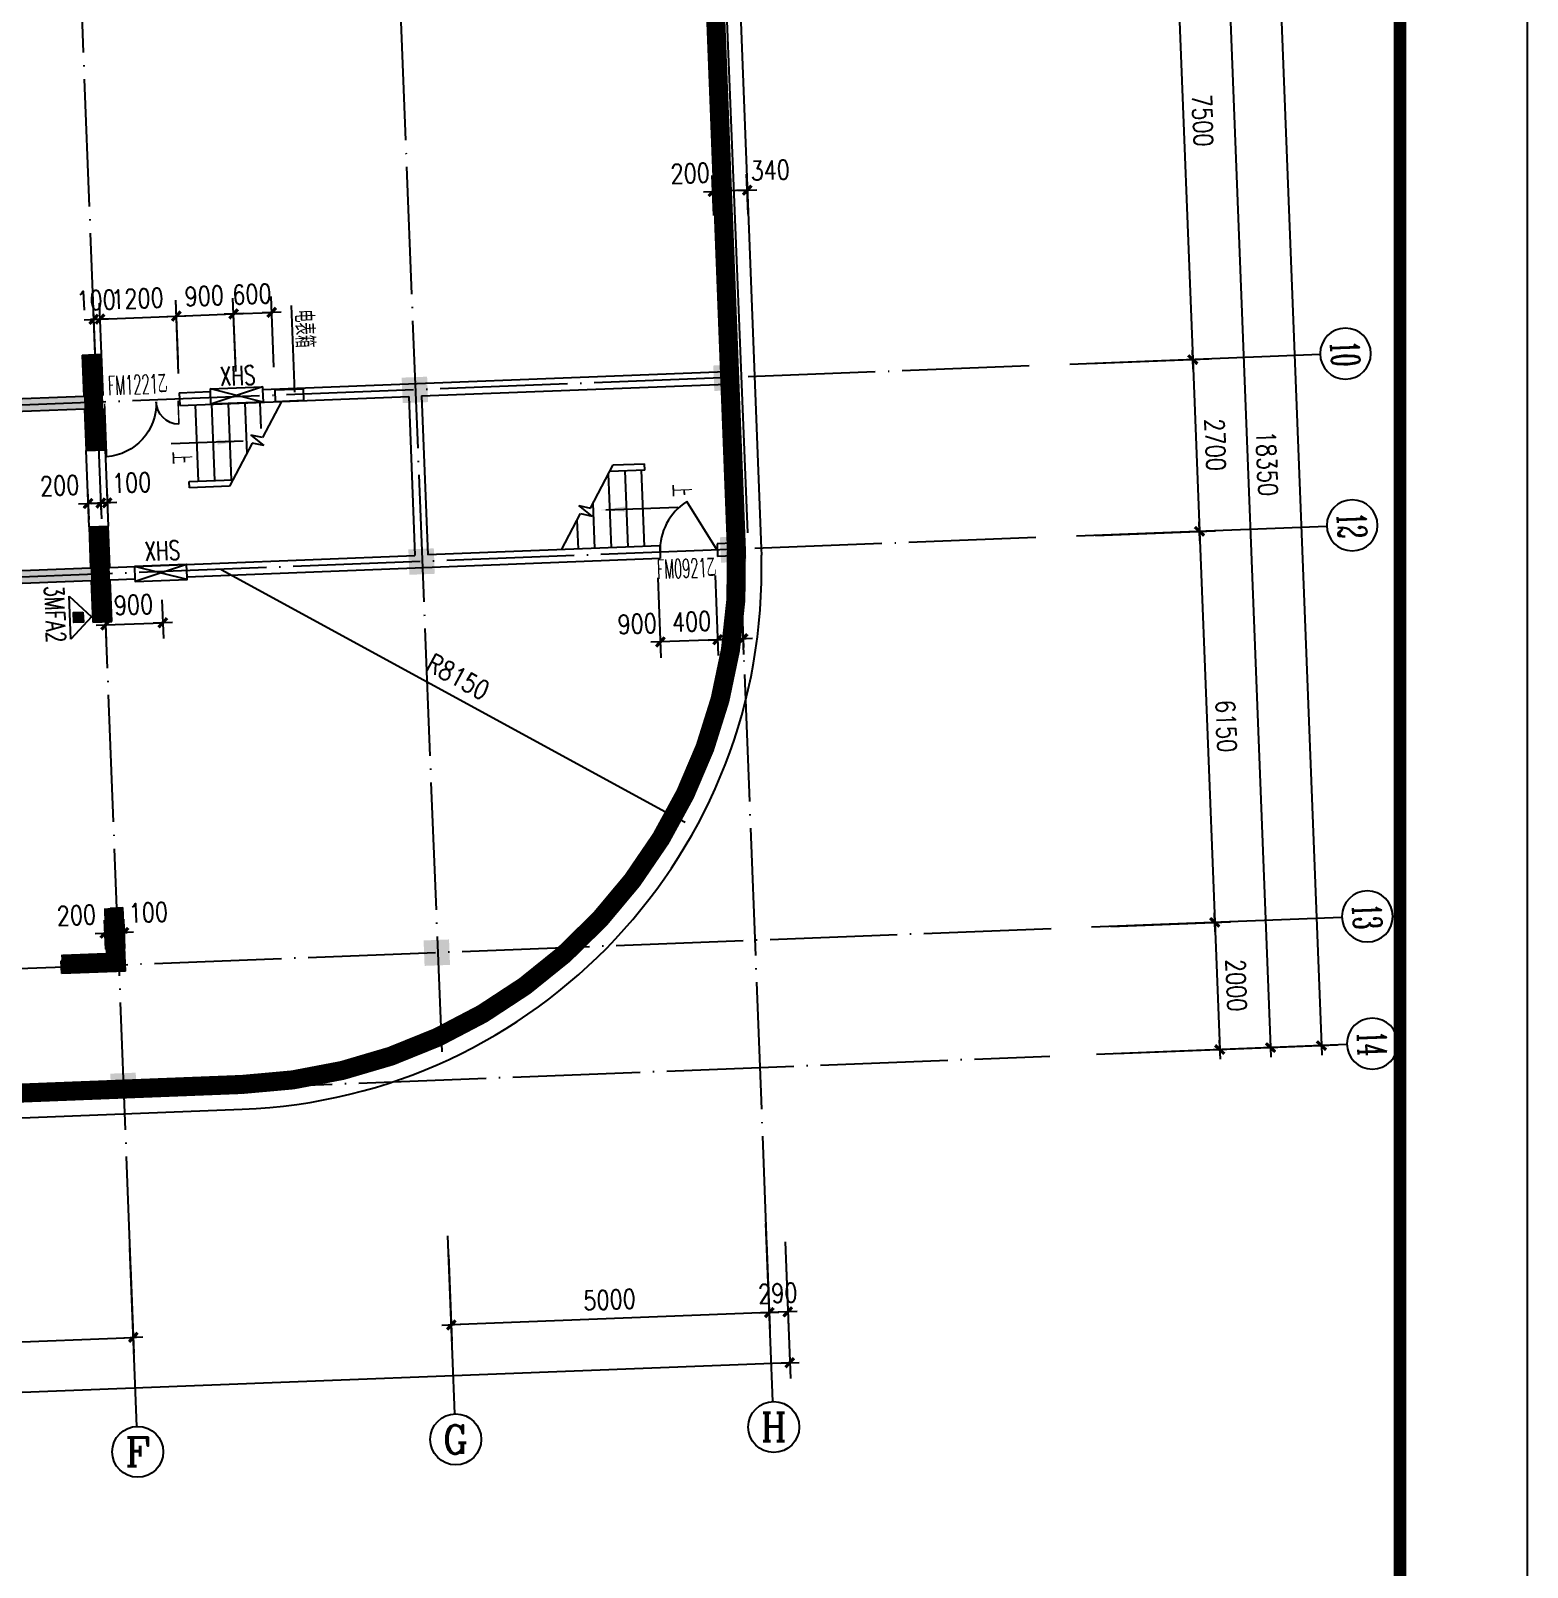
# Model space of a CAD drawing. Extents: x 634182 to 802382, y -1101880 to -864080.
# Drawn here: x 778869 to 802382, y -1069391 to -1045247 of the extents above; entities that cross this region are included whole.
import ezdxf
from ezdxf.enums import TextEntityAlignment as Align

# ---------------------------------------------------------------- set-up
doc = ezdxf.new("R2010")
doc.units = 0
doc.header["$LTSCALE"] = 1000
doc.header["$MEASUREMENT"] = 0
doc.linetypes.add('DOTE', pattern=[2.42, 2, -0.2, 0.02, -0.2])
doc.layers.get('0').update_dxf_attribs({"linetype": 'CONTINUOUS'})
doc.layers.get('DEFPOINTS').update_dxf_attribs({"linetype": 'CONTINUOUS'})
for name, color, linetype in [('210', 4, 'CONTINUOUS'), ('AXIS', 3, 'CONTINUOUS'), ('AXIS_TEXT', 7, 'CONTINUOUS'), ('COLUMN', 7, 'CONTINUOUS'), ('DOTE', 1, 'DOTE'), ('MENCHUANG', 252, 'CONTINUOUS'), ('PUB_DIM', 3, 'CONTINUOUS'), ('PUB_TEXT', 7, 'CONTINUOUS'), ('STAIR', 2, 'CONTINUOUS'), ('WALL', 191, 'CONTINUOUS'), ('WINDOW', 2, 'CONTINUOUS')]:
    doc.layers.add(name, color=color, linetype=linetype)
doc.styles.add('_Z', font='romans', dxfattribs={"width": 0.7, "bigfont": 'Z'})
doc.styles.add('COMPLEX', font='COMPLEX')
doc.styles.add('DIM_FONT', font='simplex.shx', dxfattribs={"width": 0.8})
doc.styles.add('Z', font='romans', dxfattribs={"width": 0.8, "bigfont": 'z'})
doc.dimstyles.new('DIMN', dxfattribs={"dimtxt": 300, "dimasz": 1, "dimexe": 250, "dimexo": 300, "dimgap": 150, "dimtad": 1, "dimdec": 0, "dimzin": 0, "dimdsep": 46, "dimtxsty": 'DIM_FONT', "dimblk": '_DIMX', "dimblk1": '_DIMX', "dimblk2": '_DIMX', "dimcen": 2.5, "dimclrt": 7, "dimadec": 0, "dimazin": 0, "dimtfac": 1, "dimtdec": 0, "dimtix": 1, "dimtmove": 2, "dimatfit": 3, "dimldrblk": '_DIMX', "dimfxl": 0, "dimtolj": 1, "dimtzin": 0, "dimarcsym": 0})

# ---------------------------------------------------------------- blocks, each defined once
blk = doc.blocks.new('_FZH')
blk.add_solid([(-0.5, -0.5), (0.5, -0.5), (-0.5, 0.5), (0.5, 0.5)])
blk = doc.blocks.new('_DIMX')
blk.add_line((-150, 0), (150, 0))
at = {"const_width": 50}
blk.add_lwpolyline([(-70, -70), (70, 70)], dxfattribs=at)
blk = doc.blocks.new('*D111')
at = {"color": 0, "linetype": 'ByBlock'}
for p, q in [((779884, -1050464), (779848, -1049532)), ((779984, -1050460), (779948, -1049528)), ((779857, -1049782), (779856, -1049782)), ((779858, -1049782), (779958, -1049778)), ((779959, -1049778), (779960, -1049778))]:
    blk.add_line(p, q, dxfattribs=at)
at = {"layer": 'DEFPOINTS', "color": 0, "linetype": 'ByBlock'}
for p in [(779958, -1049778), (779896, -1050764, 285), (779996, -1050760, 285)]:
    blk.add_point(p, dxfattribs=at)
at = {"color": 0, "linetype": 'ByBlock'}
for p, rotation in [((779858, -1049782), 2.229999999999981), ((779958, -1049778), 182.23)]:
    blk.add_blockref('_DIMX', p, dxfattribs=dict(at, rotation=rotation))
at = {"color": 7, "linetype": 'ByBlock', "insert": (779896, -1049480), "char_height": 300, "attachment_point": 5, "rotation": 2.23, "style": 'DIM_FONT'}
blk.add_mtext('\\A1;100', dxfattribs=at)
blk = doc.blocks.new('*D117')
at = {"color": 0, "linetype": 'ByBlock'}
for p, q in [((779762, -1052469), (779780, -1052926)), ((779769, -1052676), (779768, -1052676)), ((779970, -1052668), (779770, -1052676)), ((779970, -1052668), (779770, -1052676)), ((779962, -1052461), (779980, -1052918)), ((779971, -1052668), (779972, -1052668))]:
    blk.add_line(p, q, dxfattribs=at)
at = {"layer": 'DEFPOINTS', "color": 0, "linetype": 'ByBlock'}
for p in [(779750, -1052169, 285), (779950, -1052161), (779770, -1052676)]:
    blk.add_point(p, dxfattribs=at)
at = {"color": 0, "linetype": 'ByBlock'}
for p, rotation in [((779770, -1052676), 2.230000000000001), ((779970, -1052668), 182.23)]:
    blk.add_blockref('_DIMX', p, dxfattribs=dict(at, rotation=rotation))
at = {"color": 7, "linetype": 'ByBlock', "insert": (779323, -1052393), "char_height": 300, "attachment_point": 5, "rotation": 2.23, "style": 'DIM_FONT'}
blk.add_mtext('\\A1;200', dxfattribs=at)
blk = doc.blocks.new('*D118')
at = {"color": 0, "linetype": 'ByBlock'}
for p, q in [((779962, -1052461), (779980, -1052918)), ((779969, -1052668), (779968, -1052669)), ((780070, -1052665), (779970, -1052668)), ((780070, -1052665), (779970, -1052668)), ((780062, -1052457), (780080, -1052914)), ((780071, -1052665), (780072, -1052664))]:
    blk.add_line(p, q, dxfattribs=at)
at = {"layer": 'DEFPOINTS', "color": 0, "linetype": 'ByBlock'}
for p in [(779950, -1052161), (780050, -1052157, 285), (779970, -1052668)]:
    blk.add_point(p, dxfattribs=at)
at = {"color": 0, "linetype": 'ByBlock'}
for p, rotation in [((779970, -1052668), 2.230000000000001), ((780070, -1052665), 182.23)]:
    blk.add_blockref('_DIMX', p, dxfattribs=dict(at, rotation=rotation))
at = {"color": 7, "linetype": 'ByBlock', "insert": (780454, -1052349), "char_height": 300, "attachment_point": 5, "rotation": 2.23, "style": 'DIM_FONT'}
blk.add_mtext('\\A1;100', dxfattribs=at)
blk = doc.blocks.new('*D150')
at = {"color": 0, "linetype": 'ByBlock'}
for p, q in [((780029, -1054183), (780054, -1054834)), ((780930, -1054188), (780954, -1054799)), ((780044, -1054584), (780043, -1054584)), ((780045, -1054584), (780944, -1054549)), ((780945, -1054549), (780946, -1054549))]:
    blk.add_line(p, q, dxfattribs=at)
at = {"layer": 'DEFPOINTS', "color": 0, "linetype": 'ByBlock'}
for p in [(780017, -1053883, 285), (780918, -1053888, 285), (780944, -1054549)]:
    blk.add_point(p, dxfattribs=at)
at = {"color": 0, "linetype": 'ByBlock'}
for p, rotation in [((780045, -1054584), 2.229999999999981), ((780944, -1054549), 182.23)]:
    blk.add_blockref('_DIMX', p, dxfattribs=dict(at, rotation=rotation))
at = {"color": 7, "linetype": 'ByBlock', "insert": (780483, -1054266), "char_height": 300, "attachment_point": 5, "rotation": 2.23, "style": 'DIM_FONT'}
blk.add_mtext('\\A1;900', dxfattribs=at)
blk = doc.blocks.new('*D151')
at = {"color": 0, "linetype": 'ByBlock'}
for p, q in [((781192, -1050635), (781147, -1049482)), ((782090, -1050560), (782046, -1049447)), ((781156, -1049731), (781155, -1049731)), ((781157, -1049731), (782056, -1049696)), ((782057, -1049696), (782058, -1049696))]:
    blk.add_line(p, q, dxfattribs=at)
at = {"layer": 'DEFPOINTS', "color": 0, "linetype": 'ByBlock'}
for p in [(782056, -1049696), (781204, -1050934, 285), (782101, -1050859, 285)]:
    blk.add_point(p, dxfattribs=at)
at = {"color": 0, "linetype": 'ByBlock'}
for p, rotation in [((781157, -1049731), 2.229999999999981), ((782056, -1049696), 182.23)]:
    blk.add_blockref('_DIMX', p, dxfattribs=dict(at, rotation=rotation))
at = {"color": 7, "linetype": 'ByBlock', "insert": (781595, -1049414), "char_height": 300, "attachment_point": 5, "rotation": 2.23, "style": 'DIM_FONT'}
blk.add_mtext('\\A1;900', dxfattribs=at)
blk = doc.blocks.new('*D153')
at = {"color": 0, "linetype": 'ByBlock'}
for p, q in [((782091, -1050600), (782046, -1049447)), ((782689, -1050536), (782645, -1049423)), ((782055, -1049696), (782054, -1049696)), ((782056, -1049696), (782655, -1049673)), ((782656, -1049673), (782657, -1049673))]:
    blk.add_line(p, q, dxfattribs=at)
at = {"layer": 'DEFPOINTS', "color": 0, "linetype": 'ByBlock'}
for p in [(782655, -1049673), (782103, -1050899, 285), (782700, -1050835, 285)]:
    blk.add_point(p, dxfattribs=at)
at = {"color": 0, "linetype": 'ByBlock'}
for p, rotation in [((782056, -1049696), 2.229999999999981), ((782655, -1049673), 182.23)]:
    blk.add_blockref('_DIMX', p, dxfattribs=dict(at, rotation=rotation))
at = {"color": 7, "linetype": 'ByBlock', "insert": (782344, -1049385), "char_height": 300, "attachment_point": 5, "rotation": 2.23, "style": 'DIM_FONT'}
blk.add_mtext('\\A1;600', dxfattribs=at)
blk = doc.blocks.new('_ARROW')
blk.add_solid([(0, 0), (-1, 0.1), (-1, -0.1)])
blk = doc.blocks.new('M_A17ORW')
at = {"const_width": 0.02}
for points in [[(-0.481, -0.001), (-0.481, -0.308)], [(0.481, 0.001), (0.481, -0.691)]]:
    blk.add_lwpolyline(points, dxfattribs=at)
for centre, radius, start, end in [((-0.501, -0.003), 0.307, 274.2492, 0.2101), ((0.505, 0.002), 0.699, 180.2762, 268.0603)]:
    blk.add_arc(centre, radius, start, end)
blk = doc.blocks.new('*D181')
at = {"color": 0, "linetype": 'ByBlock'}
for p, q in [((788722, -1053843), (788771, -1055101)), ((789622, -1053808), (789671, -1055066)), ((789660, -1054816), (788763, -1054851))]:
    blk.add_line(p, q, dxfattribs=at)
at = {"layer": 'DEFPOINTS', "color": 0, "linetype": 'ByBlock'}
for p in [(788711, -1053543, 285), (789610, -1053508), (788762, -1054851)]:
    blk.add_point(p, dxfattribs=at)
at = {"color": 0, "linetype": 'ByBlock'}
for p, rotation in [((788762, -1054851), 182.23), ((789661, -1054816), 2.229999999999981)]:
    blk.add_blockref('_DIMX', p, dxfattribs=dict(at, rotation=rotation))
at = {"color": 7, "linetype": 'ByBlock', "insert": (788397, -1054565), "char_height": 300, "attachment_point": 5, "rotation": 2.23, "style": 'DIM_FONT'}
blk.add_mtext('\\A1;900', dxfattribs=at)
blk = doc.blocks.new('*D182')
at = {"color": 0, "linetype": 'ByBlock'}
for p, q in [((789622, -1053808), (789671, -1055066)), ((790021, -1053792), (790070, -1055050)), ((790060, -1054800), (789662, -1054816))]:
    blk.add_line(p, q, dxfattribs=at)
at = {"layer": 'DEFPOINTS', "color": 0, "linetype": 'ByBlock'}
for p in [(789610, -1053508), (790010, -1053492, 285), (789661, -1054816)]:
    blk.add_point(p, dxfattribs=at)
at = {"color": 0, "linetype": 'ByBlock'}
for p, rotation in [((789661, -1054816), 182.23), ((790061, -1054800), 2.229999999999981)]:
    blk.add_blockref('_DIMX', p, dxfattribs=dict(at, rotation=rotation))
at = {"color": 7, "linetype": 'ByBlock', "insert": (789252, -1054531), "char_height": 300, "attachment_point": 5, "rotation": 2.23, "style": 'DIM_FONT'}
blk.add_mtext('\\A1;400', dxfattribs=at)
blk = doc.blocks.new('*D183')
at = {"color": 0, "linetype": 'ByBlock'}
for p, q in [((789801, -1048142), (789777, -1047515)), ((790141, -1048129), (790117, -1047502)), ((790125, -1047752), (789788, -1047765))]:
    blk.add_line(p, q, dxfattribs=at)
at = {"layer": 'DEFPOINTS', "color": 0, "linetype": 'ByBlock'}
for p in [(789787, -1047765), (789813, -1048442, 285), (790153, -1048429, 285)]:
    blk.add_point(p, dxfattribs=at)
at = {"color": 0, "linetype": 'ByBlock'}
for p, rotation in [((789787, -1047765), 182.23), ((790126, -1047752), 2.229999999999981)]:
    blk.add_blockref('_DIMX', p, dxfattribs=dict(at, rotation=rotation))
at = {"color": 7, "linetype": 'ByBlock', "insert": (790487, -1047438), "char_height": 300, "attachment_point": 5, "rotation": 2.23, "style": 'DIM_FONT'}
blk.add_mtext('\\A1;340', dxfattribs=at)
blk = doc.blocks.new('*D184')
at = {"color": 0, "linetype": 'ByBlock'}
for p, q in [((789602, -1048150), (789577, -1047523)), ((789801, -1048142), (789777, -1047515)), ((789586, -1047773), (789585, -1047773)), ((789787, -1047765), (789587, -1047773)), ((789787, -1047765), (789587, -1047773)), ((789788, -1047765), (789789, -1047765))]:
    blk.add_line(p, q, dxfattribs=at)
at = {"layer": 'DEFPOINTS', "color": 0, "linetype": 'ByBlock'}
for p in [(789587, -1047773), (789613, -1048450, 285), (789813, -1048442, 285)]:
    blk.add_point(p, dxfattribs=at)
at = {"color": 0, "linetype": 'ByBlock'}
for p, rotation in [((789587, -1047773), 2.230000000000001), ((789787, -1047765), 182.23)]:
    blk.add_blockref('_DIMX', p, dxfattribs=dict(at, rotation=rotation))
at = {"color": 7, "linetype": 'ByBlock', "insert": (789230, -1047487), "char_height": 300, "attachment_point": 5, "rotation": 2.23, "style": 'DIM_FONT'}
blk.add_mtext('\\A1;200', dxfattribs=at)
blk = doc.blocks.new('M_A1SFU')
blk.add_line((-0.5, 0), (0, -0.866))
blk.add_arc((-0.5, 0), 1, 300, 0)
blk = doc.blocks.new('*D185')
at = {"color": 0, "linetype": 'ByBlock'}
for p, q in [((790720, -1064279), (790804, -1066427)), ((764260, -1065309), (764344, -1067457)), ((790793, -1066177), (764335, -1067207))]:
    blk.add_line(p, q, dxfattribs=at)
at = {"layer": 'DEFPOINTS', "color": 0, "linetype": 'ByBlock'}
for p in [(790708, -1063979), (764248, -1065009), (764334, -1067207)]:
    blk.add_point(p, dxfattribs=at)
at = {"color": 0, "linetype": 'ByBlock'}
for p, rotation in [((790794, -1066177), 2.230000000000141), ((764334, -1067207), 182.2300000000002)]:
    blk.add_blockref('_DIMX', p, dxfattribs=dict(at, rotation=rotation))
at = {"color": 7, "linetype": 'ByBlock', "insert": (777552, -1066392), "char_height": 300, "attachment_point": 5, "rotation": 2.23, "style": 'DIM_FONT'}
blk.add_mtext('\\A1;26480', dxfattribs=at)
blk = doc.blocks.new('*D186')
at = {"color": 0, "linetype": 'ByBlock'}
for p, q in [((785434, -1064484), (785487, -1065833)), ((790430, -1064290), (790483, -1065639)), ((790472, -1065389), (785478, -1065583))]:
    blk.add_line(p, q, dxfattribs=at)
at = {"layer": 'DEFPOINTS', "color": 0, "linetype": 'ByBlock'}
for p in [(790419, -1063990), (785422, -1064185), (785477, -1065584)]:
    blk.add_point(p, dxfattribs=at)
at = {"color": 0, "linetype": 'ByBlock'}
for p, rotation in [((790473, -1065389), 2.230000000027799), ((785477, -1065584), 182.2300000000278)]:
    blk.add_blockref('_DIMX', p, dxfattribs=dict(at, rotation=rotation))
at = {"color": 7, "linetype": 'ByBlock', "insert": (787963, -1065186), "char_height": 300, "attachment_point": 5, "rotation": 2.23, "style": 'DIM_FONT'}
blk.add_mtext('\\A1;5000', dxfattribs=at)
blk = doc.blocks.new('*D190')
at = {"color": 0, "linetype": 'ByBlock'}
for p, q in [((780225, -1059213), (780243, -1059670)), ((780232, -1059420), (780231, -1059421)), ((780333, -1059417), (780233, -1059420)), ((780333, -1059417), (780233, -1059420)), ((780325, -1059209), (780343, -1059666)), ((780334, -1059417), (780335, -1059416))]:
    blk.add_line(p, q, dxfattribs=at)
at = {"layer": 'DEFPOINTS', "color": 0, "linetype": 'ByBlock'}
for p in [(780213, -1058913), (780313, -1058909, 285), (780233, -1059420)]:
    blk.add_point(p, dxfattribs=at)
at = {"color": 0, "linetype": 'ByBlock'}
for p, rotation in [((780233, -1059420), 2.230000000000001), ((780333, -1059417), 182.23)]:
    blk.add_blockref('_DIMX', p, dxfattribs=dict(at, rotation=rotation))
at = {"color": 7, "linetype": 'ByBlock', "insert": (780717, -1059101), "char_height": 300, "attachment_point": 5, "rotation": 2.23, "style": 'DIM_FONT'}
blk.add_mtext('\\A1;100', dxfattribs=at)
blk = doc.blocks.new('*D191')
at = {"color": 0, "linetype": 'ByBlock'}
for p, q in [((780025, -1059221), (780043, -1059678)), ((780032, -1059428), (780031, -1059428)), ((780233, -1059420), (780033, -1059428)), ((780233, -1059420), (780033, -1059428)), ((780225, -1059213), (780243, -1059670)), ((780234, -1059420), (780235, -1059420))]:
    blk.add_line(p, q, dxfattribs=at)
at = {"layer": 'DEFPOINTS', "color": 0, "linetype": 'ByBlock'}
for p in [(780013, -1058921, 285), (780213, -1058913), (780033, -1059428)]:
    blk.add_point(p, dxfattribs=at)
at = {"color": 0, "linetype": 'ByBlock'}
for p, rotation in [((780033, -1059428), 2.230000000000001), ((780233, -1059420), 182.23)]:
    blk.add_blockref('_DIMX', p, dxfattribs=dict(at, rotation=rotation))
at = {"color": 7, "linetype": 'ByBlock', "insert": (779586, -1059145), "char_height": 300, "attachment_point": 5, "rotation": 2.23, "style": 'DIM_FONT'}
blk.add_mtext('\\A1;200', dxfattribs=at)
blk = doc.blocks.new('*D197')
at = {"color": 0, "linetype": 'ByBlock'}
for p, q in [((790430, -1064290), (790483, -1065639)), ((790720, -1064279), (790773, -1065627)), ((790472, -1065389), (790471, -1065389)), ((790763, -1065378), (790473, -1065389)), ((790764, -1065378), (790765, -1065378))]:
    blk.add_line(p, q, dxfattribs=at)
at = {"layer": 'DEFPOINTS', "color": 0, "linetype": 'ByBlock'}
for p in [(790419, -1063990), (790708, -1063979), (790473, -1065389)]:
    blk.add_point(p, dxfattribs=at)
at = {"color": 0, "linetype": 'ByBlock'}
for p, rotation in [((790473, -1065389), 2.230000000507885), ((790763, -1065378), 182.2300000005079)]:
    blk.add_blockref('_DIMX', p, dxfattribs=dict(at, rotation=rotation))
at = {"color": 7, "linetype": 'ByBlock', "insert": (790606, -1065084), "char_height": 300, "attachment_point": 5, "rotation": 2.23, "style": 'DIM_FONT'}
blk.add_mtext('\\A1;290', dxfattribs=at)
blk = doc.blocks.new('_AXISO')
blk.add_circle((0, 0), 0.5)
at = {"layer": 'AXIS_TEXT', "style": 'COMPLEX', "width": 1.041667}
blk.add_attdef('A', text='', height=0.56, dxfattribs=at).set_placement((-0.25, -0.28), (0.25, -0.28), align=Align.FIT)

msp = doc.modelspace()

# ---------------------------------------------------------------- hatches: boundary and pattern name
at = {"layer": '210'}
h = msp.add_hatch(color=256, dxfattribs=at)
h.paths.add_polyline_path([(776020.392, -1054038.471), (776428.266, -1054022.588), (777379.362, -1053985.552), (779917.438, -1053886.718), (779940.785, -1054486.264), (779942.73, -1054536.226), (780142.579, -1054528.444), (780084.212, -1053029.58), (779884.364, -1053037.362), (779909.656, -1053686.87), (774813.518, -1053885.316), (774821.3, -1054085.164)])
h.paths.add_polyline_path([(779812.378, -1051188.763), (779837.671, -1051838.271), (780037.519, -1051830.489), (779979.153, -1050331.625), (779779.304, -1050339.407), (779804.596, -1050988.914), (779504.823, -1051000.588), (774708.458, -1051187.361), (774716.241, -1051387.209), (774916.089, -1051379.427)])
at = {"layer": 'PUB_DIM'}
msp.add_hatch(color=256, dxfattribs=at).paths.add_polyline_path([(779539.227, -1054387.633), (779545.395, -1054546.026), (779695.855, -1054540.167), (779689.687, -1054381.774)])

# ---------------------------------------------------------------- linework, layer by layer
at = {"ltscale": 1500}
msp.add_lwpolyline([(634181.846, -864080.129), (802381.846, -864080.129), (802381.846, -1101880.129), (634181.846, -1101880.129)], close=True, dxfattribs=at)
at = {"ltscale": 1500, "const_width": 200}
msp.add_lwpolyline([(636181.846, -869080.129), (636181.846, -1099880.129), (800381.846, -1099880.129), (800381.846, -869080.129)], close=True, dxfattribs=at)
at = {"layer": '210', "const_width": 300}
for points in [[(788370.322, -1012676.853), (789955.936, -1053395.738)], [(779887.635, -1051836.373), (779829.268, -1050337.509)], [(779934.328, -1053035.464), (779992.694, -1054534.328)], [(782195.676, -1061804.114), (772284.749, -1062190.05), (772212.763, -1060341.451)]]:
    msp.add_lwpolyline(points, dxfattribs=at)
at = {"layer": '210'}
for points in [[(789955.936, -1053395.738, 300, 300, -0.413545086), (782195.563, -1061804.118, 300, 300, -0.413545086)], [(780167.794, -1059030.92, 300, 300, 0), (780200.866, -1059880.231, 300, 300, 0), (779351.509, -1059913.351, 300, 300, 0)]]:
    msp.add_lwpolyline(points, format="xyseb", dxfattribs=at)
at = {"layer": 'AXIS'}
for p, q in [((783020.109, -1050924.14), (782967.164, -1049564.484)), ((799125.754, -1050336.615), (795192.831, -1050489.765)), ((782520.326, -1051083.314), (781691.608, -1050875.403)), ((782510.987, -1050843.496), (781700.947, -1051115.221)), ((782520.326, -1051083.314), (781700.947, -1051115.221)), ((783160.07, -1051058.402), (782710.411, -1051075.912)), ((799230.814, -1053034.57), (795297.89, -1053187.72)), ((781318.588, -1053632.005), (780499.209, -1053663.912)), ((781318.588, -1053632.005), (780508.548, -1053903.73)), ((781327.927, -1053871.823), (780499.209, -1053663.912)), ((799470.116, -1059179.912), (795537.193, -1059333.062)), ((799547.938, -1061178.398), (795615.015, -1061331.548)), ((790527.473, -1066787.91), (790418.523, -1063990.031)), ((785531.26, -1066982.465), (785422.309, -1064184.586)), ((780535.047, -1067177.02), (780426.096, -1064379.141))]:
    msp.add_line(p, q, dxfattribs=at)
for points in [[(781693.165, -1050915.373), (781691.608, -1050875.403), (782510.987, -1050843.496), (782512.544, -1050883.466)], [(780506.991, -1053863.761), (780508.548, -1053903.73), (781327.927, -1053871.823), (781326.37, -1053831.854)]]:
    msp.add_lwpolyline(points, dxfattribs=at)
at = {"layer": 'DOTE'}
for p, q in [((788199.179, -1006996.896), (790431.438, -1064321.735)), ((783332.912, -1011116.622), (785325.648, -1061289.601)), ((779616.579, -1043590.628), (780439.011, -1064710.845)), ((794556.623, -1050514.539), (769486.31, -1051490.79)), ((794661.683, -1053212.494), (771819.681, -1054101.973)), ((794900.986, -1059357.837), (760702.87, -1060689.529)), ((769516.359, -1062347.89), (794878.886, -1061360.261))]:
    msp.add_line(p, q, dxfattribs=at)
msp.add_arc((781862.07, -1053710.918), 8150, 272.23, 2.23, dxfattribs=at)
at = {"layer": 'PUB_DIM'}
msp.add_line((779499.321, -1054808.172, -569.283), (779472.907, -1054129.864, -569.283), dxfattribs=at)
for points in [[(782204.425, -1051696.07), (781073.461, -1051740.111)], [(787903.234, -1052775.141), (789034.197, -1052731.101)]]:
    msp.add_lwpolyline(points, dxfattribs=at)
at = {"layer": 'PUB_DIM', "elevation": -284.642}
msp.add_lwpolyline([(779472.907, -1054129.864), (779825.268, -1054455.812), (779499.321, -1054808.173)], dxfattribs=at)
at = {"layer": 'PUB_DIM', "elevation": -569.283}
msp.add_lwpolyline([(779689.687, -1054381.774), (779695.855, -1054540.167), (779545.395, -1054546.026), (779539.227, -1054387.633)], close=True, dxfattribs=at)
at = {"layer": 'STAIR'}
for p, q in [((782806.808, -1051072.158), (782507.758, -1051640.077)), ((782325.193, -1051600.452), (782531.952, -1051765.833)), ((782507.758, -1051640.077), (782325.193, -1051600.452)), ((782349.387, -1051726.209), (781992.022, -1052404.872)), ((782531.952, -1051765.833), (782349.387, -1051726.209)), ((787664.847, -1052748.641), (788022.211, -1052069.977)), ((787207.426, -1053402.691), (787506.476, -1052834.772)), ((787482.282, -1052709.016), (787664.847, -1052748.641)), ((787689.041, -1052874.397), (787482.282, -1052709.016)), ((787506.476, -1052834.772), (787689.041, -1052874.397))]:
    msp.add_line(p, q, dxfattribs=at)
at = {"layer": 'WALL'}
for p, q in [((788320.087, -1012671.803), (789902.083, -1053297.76)), ((788760.027, -1012661.677), (790345.641, -1053380.563)), ((788317.446, -1013072.85), (789930.112, -1053147.209)), ((788517.284, -1013064.808), (790129.95, -1053139.167)), ((779679.382, -1050343.346), (779979.154, -1050331.672)), ((779679.382, -1050343.346), (779704.674, -1050992.853)), ((780004.445, -1050981.132), (779979.154, -1050331.672)), ((782512.544, -1050883.466), (789797.023, -1050599.804)), ((779704.674, -1050992.853), (773709.218, -1051226.319)), ((781203.536, -1050934.439), (781693.165, -1050915.373)), ((781203.536, -1050934.439), (781211.318, -1051134.288)), ((781211.318, -1051134.288), (784808.592, -1050994.208)), ((784808.592, -1050994.208), (784905.869, -1053492.315)), ((785008.44, -1050986.426), (789804.805, -1050799.653)), ((785008.44, -1050986.426), (785105.718, -1053484.532)), ((779712.456, -1051192.702), (773317.303, -1051441.732)), ((779712.456, -1051192.702), (779737.748, -1051842.21)), ((780037.521, -1051830.536), (780012.227, -1051180.981)), ((779737.748, -1051842.21), (780037.521, -1051830.536)), ((779784.441, -1053041.301), (779737.748, -1051842.21)), ((780037.521, -1051830.536), (780084.214, -1053029.628)), ((788516.404, -1052150.809), (787968.411, -1052172.148)), ((788022.211, -1052069.977), (788512.513, -1052050.885)), ((788516.404, -1052150.809), (788512.513, -1052050.885)), ((781357.936, -1052329.488), (782045.823, -1052302.701)), ((781361.827, -1052429.412), (781357.936, -1052329.488)), ((781992.022, -1052404.872), (781361.827, -1052429.412)), ((779784.441, -1053041.301), (780084.214, -1053029.628)), ((779784.441, -1053041.301), (779809.734, -1053690.809)), ((780109.504, -1053679.088), (780084.214, -1053029.628)), ((788752.954, -1053342.507), (785105.718, -1053484.532)), ((788752.954, -1053342.507), (788760.736, -1053542.356)), ((789902.083, -1053297.76), (789652.272, -1053307.487)), ((789652.272, -1053307.487), (789660.054, -1053507.336)), ((790345.641, -1053380.563), (790349.069, -1053485.354)), ((780109.504, -1053679.088), (784905.869, -1053492.315)), ((788760.736, -1053542.356), (781326.37, -1053831.854)), ((789909.244, -1053497.632), (789660.054, -1053507.336)), ((779809.734, -1053690.809), (774114.05, -1053912.601)), ((779817.516, -1053890.657), (774121.832, -1054112.45)), ((779817.516, -1053890.657), (779842.808, -1054540.165)), ((780506.991, -1053863.761), (780117.287, -1053878.936)), ((780142.581, -1054528.492), (780117.287, -1053878.936)), ((779842.808, -1054540.165), (780142.581, -1054528.492)), ((780117.832, -1059032.866), (780317.68, -1059025.084)), ((780117.832, -1059032.866), (780148.961, -1059832.26)), ((780356.591, -1060024.326), (780317.68, -1059025.084)), ((780148.961, -1059832.26), (779349.566, -1059863.389)), ((779357.349, -1060063.237), (779349.566, -1059863.389)), ((780356.591, -1060024.326), (779357.349, -1060063.237)), ((772332.765, -1062138.142), (782175.306, -1061754.869)), ((771910.219, -1062594.93), (782192.427, -1062194.536))]:
    msp.add_line(p, q, dxfattribs=at)
for points in [[(781700.947, -1051115.221), (781693.165, -1050915.373)], [(782512.544, -1050883.466), (782520.326, -1051083.314)], [(783160.07, -1051058.402), (783153.066, -1050878.539), (782703.407, -1050896.048), (782710.411, -1051075.912)], [(781326.37, -1053831.854), (781318.588, -1053632.005)], [(780499.209, -1053663.912), (780506.991, -1053863.761)]]:
    msp.add_lwpolyline(points, dxfattribs=at)
for radius in [8050, 8490]:
    msp.add_arc((781862.07, -1053710.918), radius, 272.23, 1.5182329, dxfattribs=at)
at = {"layer": 'WINDOW'}
for p, q in [((781451.454, -1051124.937), (781498.148, -1052324.028)), ((781711.257, -1051114.82), (781757.951, -1052313.911)), ((781971.06, -1051104.703), (782017.754, -1052303.794)), ((782230.864, -1051094.586), (782261.927, -1051892.302)), ((782470.364, -1051085.26), (782486.316, -1051494.923)), ((788253.014, -1053361.975), (788206.321, -1052162.884)), ((788512.817, -1053351.858), (788466.124, -1052152.767)), ((787993.211, -1053372.092), (787947.995, -1052210.921)), ((787733.408, -1053382.209), (787705.714, -1052671.03)), ((787473.605, -1053392.326), (787455.652, -1052931.29))]:
    msp.add_line(p, q, dxfattribs=at)

# ---------------------------------------------------------------- block references
at = {"layer": 'AXIS'}
ref = msp.add_blockref('_AXISO', (799525.451, -1050321.05), dxfattribs=dict(at, xscale=-800, yscale=800, zscale=800, rotation=272.2300000000001))
ref.add_attrib('A', '10', dxfattribs={"layer": 'AXIS_TEXT', "height": 448, "rotation": 272.23, "style": 'COMPLEX', "width": 0.646552}).set_placement((799293.838, -1050129.918), (799309.403, -1050529.615), align=Align.FIT)
ref = msp.add_blockref('_AXISO', (799630.511, -1053019.005), dxfattribs=dict(at, xscale=-800, yscale=800, zscale=800, rotation=272.2300000000001))
ref.add_attrib('A', '12', dxfattribs={"layer": 'AXIS_TEXT', "height": 448, "rotation": 272.23, "style": 'COMPLEX', "width": 0.646552}).set_placement((799398.898, -1052827.873), (799414.463, -1053227.57), align=Align.FIT)
ref = msp.add_blockref('_AXISO', (799869.813, -1059164.348), dxfattribs=dict(at, xscale=-800, yscale=800, zscale=800, rotation=272.2300000000001))
ref.add_attrib('A', '13', dxfattribs={"layer": 'AXIS_TEXT', "height": 448, "rotation": 272.23, "style": 'COMPLEX', "width": 0.646552}).set_placement((799638.201, -1058973.215), (799653.765, -1059372.913), align=Align.FIT)
ref = msp.add_blockref('_AXISO', (799947.635, -1061162.833), dxfattribs=dict(at, xscale=-800, yscale=800, zscale=800, rotation=272.2300000000001))
ref.add_attrib('A', '14', dxfattribs={"layer": 'AXIS_TEXT', "height": 448, "rotation": 272.23, "style": 'COMPLEX', "width": 0.604839}).set_placement((799716.023, -1060971.701), (799731.587, -1061371.398), align=Align.FIT)
at = {"layer": 'AXIS', "ltscale": 1500}
ref = msp.add_blockref('_AXISO', (790543.038, -1067187.607), dxfattribs=dict(at, xscale=800, yscale=800, zscale=800))
ref.add_attrib('A', 'H', dxfattribs={"layer": 'AXIS_TEXT', "height": 448, "style": 'COMPLEX', "width": 0.9375}).set_placement((790343.038, -1067411.607), (790743.038, -1067411.607), align=Align.FIT)
at = {"layer": 'AXIS', "ltscale": 1500, "xscale": 800, "yscale": 800, "zscale": 800}
msp.add_blockref('_AXISO', (785546.824, -1067382.162), dxfattribs=at).add_auto_attribs({'A': 'G'})
at = {"layer": 'AXIS', "ltscale": 1500}
ref = msp.add_blockref('_AXISO', (780550.611, -1067576.717), dxfattribs=dict(at, xscale=800, yscale=800, zscale=800))
ref.add_attrib('A', 'F', dxfattribs={"layer": 'AXIS_TEXT', "height": 448, "style": 'COMPLEX', "width": 1.171875}).set_placement((780350.611, -1067800.717), (780750.611, -1067800.717), align=Align.FIT)
at = {"layer": 'COLUMN', "xscale": 400, "yscale": 400, "zscale": 500, "rotation": 272.2300000000001}
for p in [(789800.914, -1050699.729), (784904.625, -1050890.393), (785009.685, -1053588.348), (789905.974, -1053397.684), (785248.987, -1059733.69), (780326.707, -1061826.854)]:
    msp.add_blockref('_FZH', p, dxfattribs=at)
at = {"layer": 'PUB_DIM', "xscale": -400, "yscale": 400, "zscale": 400}
for p, rotation in [((782202.138, -1051696.159), 182.23), ((787805.596, -1052778.943), 2.230000000000002)]:
    msp.add_blockref('_ARROW', p, dxfattribs=dict(at, rotation=rotation))
at = {"layer": 'WINDOW'}
for name, p, xscale, yscale, zscale, rotation in [('M_A17ORW', (780606.717, -1051083.295), -1200, 1200, 1200, 2.230000000000002), ('M_A1SFU', (789206.504, -1053424.922), 900, 900, 900, 182.23)]:
    msp.add_blockref(name, p, dxfattribs=dict(at, xscale=xscale, yscale=yscale, zscale=zscale, rotation=rotation))

# ---------------------------------------------------------------- texts
at = {"style": '_Z', "width": 0.7}
for p in [(781076.935, -1051863.389), (788931.639, -1052376.303)]:
    msp.add_text('上', height=300, rotation=272.23, dxfattribs=at).set_placement(p)
at = {"layer": 'MENCHUANG', "style": 'Z', "width": 0.7}
for p in [(781845.531, -1050828.11, 569.283), (780662.578, -1053579.157, 569.283)]:
    msp.add_text('XHS', height=300, rotation=2.23, dxfattribs=at).set_placement(p)
at = {"layer": 'PUB_DIM', "style": 'Z'}
for s, rotation, width, p in [('FM1221乙', 2.23, 0.5, (780087.808, -1050973.657, -284.642)), ('FM0921乙', 2.23, 0.5, (788710.702, -1053860.932)), ('3MFA2', 272.23, 0.7, (779083.83, -1053969.596, -569.283))]:
    msp.add_text(s, height=300, rotation=rotation, dxfattribs=dict(at, width=width)).set_placement(p)
at = {"layer": 'PUB_TEXT', "style": 'Z', "width": 0.7}
msp.add_text('电表箱', height=300, rotation=272.23, dxfattribs=at).set_placement((783008.805, -1049634.427))

# ---------------------------------------------------------------- dimensions: what is measured, and where the dimension line sits
at = {"layer": 'AXIS'}
for base, p1, p2, location in [((799148.241, -1061193.962), (794515.561, -1012537.623, -284.642), (796414.409, -1061300.419), (798537.421, -1037798.087)), ((798348.847, -1061225.091), (794900.998, -1042995.445), (795615.015, -1061331.548), (798291.611, -1052045.366))]:
    msp.add_linear_dim(base=base, p1=p1, p2=p2, angle=272.23, location=location, dimstyle='DIMN', dxfattribs=at).render()
msp.add_aligned_dim(p1=(794900.998, -1042995.445), p2=(795192.831, -1050489.765), distance=1935.904, dimstyle='DIMN', dxfattribs=at).render()
for base, p1, p2, picture, middle in [((789586.867, -1047772.92, -284.642), (789813.063, -1048441.755), (789613.215, -1048449.537), '*D184', (789230.435, -1047486.572, -284.642)), ((789786.715, -1047765.137, -284.642), (790152.806, -1048428.525), (789813.063, -1048441.755), '*D183', (790487.399, -1047437.625, -284.642)), ((779770.225, -1052676.225, -284.642), (779950.315, -1052161.046, -284.642), (779750.467, -1052168.829), '*D117', (779322.796, -1052393.421, -284.642)), ((779970.074, -1052668.443, -284.642), (780050.24, -1052157.155), (779950.315, -1052161.046, -284.642), '*D118', (780453.803, -1052349.379, -284.642)), ((788761.649, -1054850.793, -284.642), (789610.04, -1053507.933, -284.642), (788710.721, -1053542.953), '*D181', (788396.668, -1054564.778, -284.642)), ((789660.968, -1054815.773, -284.642), (790009.737, -1053492.369), (789610.04, -1053507.933, -284.642), '*D182', (789252.425, -1054531.455, -284.642)), ((780033.152, -1059428.234, -284.642), (780213.242, -1058913.055, -284.642), (780013.393, -1058920.837), '*D191', (779585.723, -1059145.43, -284.642)), ((780233, -1059420.452, -284.642), (780313.166, -1058909.164), (780213.242, -1058913.055, -284.642), '*D190', (780716.73, -1059101.388, -284.642))]:
    dim = msp.add_linear_dim(base=base, p1=p1, p2=p2, angle=2.23, dimstyle='DIMN', dxfattribs=at)
    dim.commit()
    dim.dimension.update_dxf_attribs({"geometry": picture, "text_midpoint": middle, "dimtype": 128})
for base, p1, p2, picture, middle in [((779957.598, -1049778.108, -284.642), (779895.912, -1050763.947), (779995.836, -1050760.056), '*D111', (779895.963, -1049480.281, -284.642)), ((782056.008, -1049696.395, -284.642), (781203.536, -1050934.439), (782101.298, -1050859.449), '*D151', (781594.675, -1049414.132, -284.642)), ((782655.152, -1049673.064, -284.642), (782102.854, -1050899.419), (782700.415, -1050835.426), '*D153', (782343.907, -1049384.957, -284.642)), ((780943.976, -1054548.752, -284.642), (780017.362, -1053882.827), (780918.237, -1053887.777), '*D150', (780482.643, -1054266.49, -284.642))]:
    dim = msp.add_linear_dim(base=base, p1=p1, p2=p2, angle=2.23, dimstyle='DIMN', dxfattribs=at)
    dim.commit()
    dim.dimension.update_dxf_attribs({"geometry": picture, "text_midpoint": middle})
for base, p1, p2, angle in [((781156.69, -1049731.415, -284.642), (779995.836, -1050760.056, -284.642), (781194.927, -1050713.363), 2.23), ((797232.328, -1053112.392), (795192.831, -1050489.765), (795297.89, -1053187.72), 272.23), ((797471.631, -1059257.734), (795297.89, -1053187.72), (795537.193, -1059333.062), 272.23), ((797549.455, -1061256.267), (795537.193, -1059333.062), (795615.017, -1061331.595), 272.23)]:
    msp.add_linear_dim(base=base, p1=p1, p2=p2, angle=angle, dimstyle='DIMN', dxfattribs=at).render()
dim = msp.add_aligned_dim(p1=(790708.303, -1063978.746), p2=(764248.357, -1065009.11), distance=2200, dimstyle='DIMN', dxfattribs=at)
dim.commit()
dim.dimension.update_dxf_attribs({"geometry": '*D185', "text_midpoint": (777552.261, -1066392.489)})
at = {"layer": 'PUB_DIM'}
msp.add_radius_dim(center=(781862.07, -1053710.918), mpoint=(789016.957, -1057613.494), dimstyle='DIMN', dxfattribs=at).render()
for p1, p2, picture, middle in [((790418.523, -1063990.031), (785422.309, -1064184.586), '*D186', (787963.218, -1065186.475)), ((790708.303, -1063978.746), (790418.523, -1063990.031), '*D197', (790606.215, -1065083.555))]:
    dim = msp.add_aligned_dim(p1=p1, p2=p2, distance=1400, dimstyle='DIMN', dxfattribs=at)
    dim.commit()
    dim.dimension.update_dxf_attribs({"geometry": picture, "text_midpoint": middle})
msp.add_aligned_dim(p1=(772332.23, -1064694.32), p2=(780426.096, -1064379.141), distance=-1400, dimstyle='DIMN', dxfattribs=at).render()

doc.saveas('drawing.dxf')
